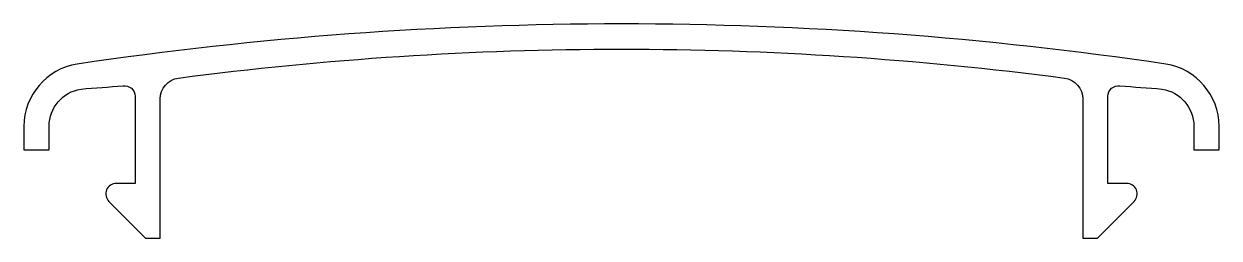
# Model space of a CAD drawing. Extents: x 202.8 to 259.8, y 307.2 to 317.4.
import ezdxf

# ---------------------------------------------------------------- set-up
doc = ezdxf.new("R2010")
doc.units = 0
doc.layers.get('0').update_dxf_attribs({"linetype": 'CONTINUOUS'})

msp = doc.modelspace()

# ---------------------------------------------------------------- linework, layer by layer
msp.add_lwpolyline([(210.134, 314.798, -0.065349), (252.394, 314.798, -0.376484), (253.264, 313.807), (253.264, 307.179), (253.964, 307.179), (255.711, 308.925, 0.668179), (255.357, 309.779), (254.464, 309.779), (254.464, 313.934, -0.457939), (255.038, 314.429, -0.000787), (257.039, 314.278, -0.370025), (258.564, 312.499), (258.564, 311.379), (259.764, 311.379), (259.764, 312.499, 0.370025), (257.222, 315.464, 0.073787), (205.307, 315.464, 0.370025), (202.764, 312.499), (202.764, 311.379), (203.964, 311.379), (203.964, 312.499, -0.370025), (205.49, 314.278, -0.000787), (207.491, 314.429, -0.457939), (208.064, 313.934), (208.064, 309.779), (207.171, 309.779, 0.668179), (206.818, 308.925), (208.564, 307.179), (209.264, 307.179), (209.264, 313.807, -0.376484)], format="xyb", close=True)

doc.saveas('drawing.dxf')
